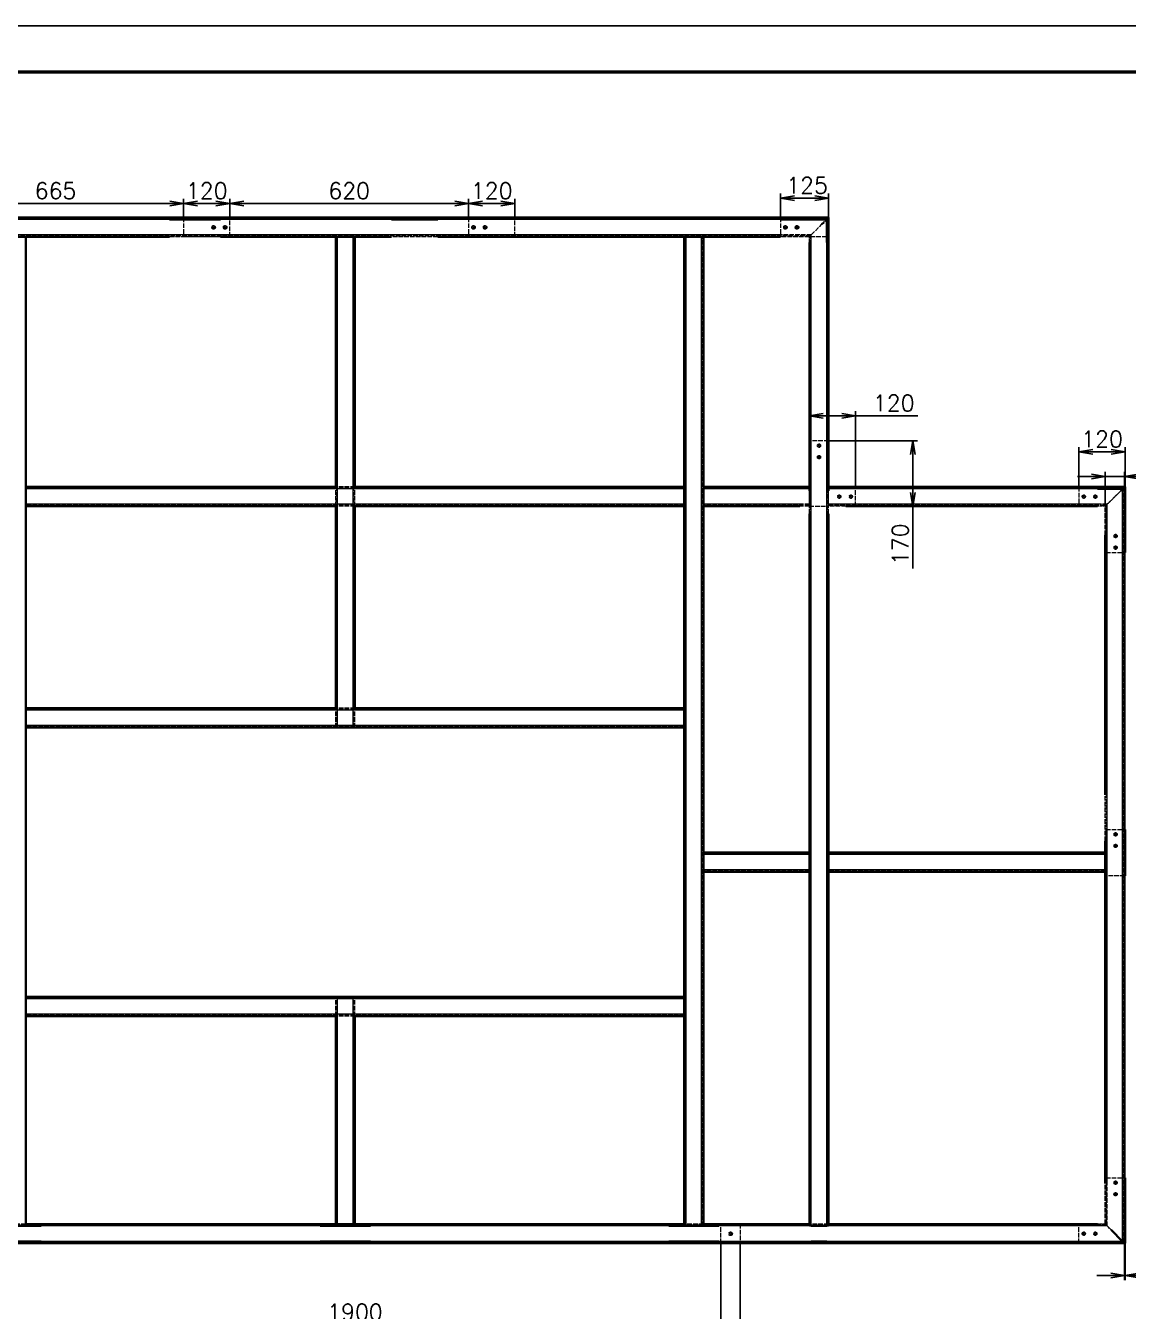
# Model space of a CAD drawing. Header units: millimetres. Extents: x -73083 to 81340, y -6859 to 6812.
# Drawn here: x -29920 to -27057, y -5150 to -1810 of the extents above; entities that cross this region are included whole.
import ezdxf

# ---------------------------------------------------------------- set-up
doc = ezdxf.new("R2010")
doc.units = ezdxf.units.MM
for name, pattern in [('AM_ISO02W050', [7.5, 6, -1.5]), ('AM_ISO08W050', [18, 12, -1.5, 3, -1.5]), ('DASHDOT', [18.5, 12, -3, 0.5, -3]), ('DASHED', [15, 12, -3]), ('DASHSPACE', [30, 12, -18])]:
    doc.linetypes.add(name, pattern=pattern)
doc.layers.add('A3', color=7, linetype='Continuous', plot=False)
for name, color, linetype, lineweight in [('AM_7', 2, 'AM_ISO08W050', 25), ('AM_HID', 1, 'AM_ISO02W050', 25), ('AM_VIS', 7, 'Continuous', 50)]:
    doc.layers.add(name, color=color, linetype=linetype, lineweight=lineweight)
doc.layers.add('word_dim', color=253, linetype='Continuous')
doc.styles.get("Standard").update_dxf_attribs({"font": 'romans.shx', "bigfont": 'bigfont.shx'})
doc.dimstyles.new('STANDARD1-12', dxfattribs={"dimscale": 12, "dimtxt": 3.5, "dimasz": 3, "dimexe": 1, "dimexo": 0, "dimgap": 1, "dimtad": 3, "dimdec": 1, "dimdsep": 46, "dimtxsty": 'Standard', "dimblk1": 'OPEN', "dimblk2": 'OPEN', "dimsah": 1, "dimcen": 0, "dimclrd": 256, "dimclre": 256, "dimclrt": 3, "dimadec": 0, "dimazin": 0, "dimtfac": 1, "dimtdec": 1, "dimtmove": 0, "dimatfit": 3, "dimldrblk": 'OPEN', "dimfxl": 0, "dimtolj": 1, "dimtzin": 0, "dimarcsym": 0})

# ---------------------------------------------------------------- blocks, each defined once
blk = doc.blocks.new('_Open')
at = {"color": 0, "lineweight": -2}
for p, q in [((-1, 0.167), (0, 0)), ((-1, -0.167), (0, 0)), ((0, 0), (-1, 0))]:
    blk.add_line(p, q, dxfattribs=at)
blk = doc.blocks.new('*D947')
at = {"layer": 'DEFPOINTS', "color": 0, "ltscale": 2}
for p in [(-30015.3, -4973.7), (-28115.4, -4973.7), (-28115.4, -5185.4)]:
    blk.add_point(p, dxfattribs=at)
at = {"layer": 'word_dim', "lineweight": -2, "ltscale": 2}
for p, q in [((-30015.3, -4973.7), (-30015.3, -5197.4)), ((-28115.4, -4973.7), (-28115.4, -5197.4)), ((-29979.3, -5185.4), (-28151.4, -5185.4))]:
    blk.add_line(p, q, dxfattribs=at)
at = {"layer": 'word_dim', "lineweight": -2, "ltscale": 2, "xscale": 36, "yscale": 36, "zscale": 36, "rotation": 180}
blk.add_blockref('_Open', (-30015.3, -5185.4), dxfattribs=at)
at = {"layer": 'word_dim', "lineweight": -2, "ltscale": 2, "xscale": 36, "yscale": 36, "zscale": 36}
blk.add_blockref('_Open', (-28115.4, -5185.4), dxfattribs=at)
at = {"layer": 'word_dim', "color": 3, "ltscale": 2, "insert": (-29065.3, -5152.4), "char_height": 42, "attachment_point": 5}
blk.add_mtext('\\A1;1900', dxfattribs=at)
blk = doc.blocks.new('*D948')
at = {"layer": 'DEFPOINTS', "color": 0, "ltscale": 2}
for p in [(-28115.4, -4973.7), (-28065.4, -4973.7), (-28065.4, -5185.4)]:
    blk.add_point(p, dxfattribs=at)
at = {"layer": 'word_dim', "lineweight": -2, "ltscale": 2}
for p, q in [((-28115.4, -4973.7), (-28115.4, -5197.4)), ((-28065.4, -4973.7), (-28065.4, -5197.4)), ((-28151.4, -5185.4), (-28187.4, -5185.4)), ((-28115.4, -5185.4), (-28065.4, -5185.4)), ((-28115.4, -5185.4), (-28065.4, -5185.4)), ((-28090.4, -5185.4), (-28061.3, -5272.1)), ((-28029.4, -5185.4), (-27993.4, -5185.4)), ((-28061.3, -5272.1), (-27969.3, -5272.1))]:
    blk.add_line(p, q, dxfattribs=at)
at = {"layer": 'word_dim', "lineweight": -2, "ltscale": 2, "xscale": 36, "yscale": 36, "zscale": 36}
blk.add_blockref('_Open', (-28115.4, -5185.4), dxfattribs=at)
at = {"layer": 'word_dim', "lineweight": -2, "ltscale": 2, "xscale": 36, "yscale": 36, "zscale": 36, "rotation": 180}
blk.add_blockref('_Open', (-28065.4, -5185.4), dxfattribs=at)
at = {"layer": 'word_dim', "color": 3, "ltscale": 2, "insert": (-28015.3, -5239.1), "char_height": 42, "attachment_point": 5}
blk.add_mtext('\\A1;50', dxfattribs=at)
blk = doc.blocks.new('*D949')
at = {"layer": 'DEFPOINTS', "color": 0, "ltscale": 2}
for p in [(-27185.4, -2917.2), (-27185.4, -3008.7), (-27065.4, -3008.7)]:
    blk.add_point(p, dxfattribs=at)
at = {"layer": 'word_dim', "lineweight": -2, "ltscale": 2}
for p, q in [((-27185.4, -3008.7), (-27185.4, -2905.2)), ((-27065.4, -3008.7), (-27065.4, -2905.2)), ((-27101.4, -2917.2), (-27149.4, -2917.2))]:
    blk.add_line(p, q, dxfattribs=at)
at = {"layer": 'word_dim', "lineweight": -2, "ltscale": 2, "xscale": 36, "yscale": 36, "zscale": 36, "rotation": 180}
blk.add_blockref('_Open', (-27185.4, -2917.2), dxfattribs=at)
at = {"layer": 'word_dim', "lineweight": -2, "ltscale": 2, "xscale": 36, "yscale": 36, "zscale": 36}
blk.add_blockref('_Open', (-27065.4, -2917.2), dxfattribs=at)
at = {"layer": 'word_dim', "color": 3, "ltscale": 2, "insert": (-27125.4, -2884.2), "char_height": 42, "attachment_point": 5}
blk.add_mtext('\\A1;120', dxfattribs=at)
blk = doc.blocks.new('*D950')
at = {"layer": 'DEFPOINTS', "color": 0, "ltscale": 2}
for p in [(-27765.4, -2823.7), (-27885.4, -2888.7), (-27765.4, -3008.7)]:
    blk.add_point(p, dxfattribs=at)
at = {"layer": 'word_dim', "lineweight": -2, "ltscale": 2}
for p, q in [((-27885.4, -2888.7), (-27885.4, -2811.7)), ((-27849.4, -2823.7), (-27801.4, -2823.7)), ((-27765.4, -3008.7), (-27765.4, -2811.7)), ((-27765.4, -2823.7), (-27603.4, -2823.7))]:
    blk.add_line(p, q, dxfattribs=at)
at = {"layer": 'word_dim', "lineweight": -2, "ltscale": 2, "xscale": 36, "yscale": 36, "zscale": 36, "rotation": 180}
blk.add_blockref('_Open', (-27885.4, -2823.7), dxfattribs=at)
at = {"layer": 'word_dim', "lineweight": -2, "ltscale": 2, "xscale": 36, "yscale": 36, "zscale": 36}
blk.add_blockref('_Open', (-27765.4, -2823.7), dxfattribs=at)
at = {"layer": 'word_dim', "color": 3, "ltscale": 2, "insert": (-27666.4, -2790.7), "char_height": 42, "attachment_point": 5}
blk.add_mtext('\\A1;120', dxfattribs=at)
blk = doc.blocks.new('*D951')
at = {"layer": 'DEFPOINTS', "color": 0, "ltscale": 2}
for p in [(-27835.4, -2888.7), (-27765.4, -3058.7), (-27616.4, -3058.7)]:
    blk.add_point(p, dxfattribs=at)
at = {"layer": 'word_dim', "lineweight": -2, "ltscale": 2}
for p, q in [((-27835.4, -2888.7), (-27604.4, -2888.7)), ((-27616.4, -2924.7), (-27616.4, -3022.7)), ((-27765.4, -3058.7), (-27604.4, -3058.7)), ((-27616.4, -3058.7), (-27616.4, -3220.7))]:
    blk.add_line(p, q, dxfattribs=at)
at = {"layer": 'word_dim', "lineweight": -2, "ltscale": 2, "xscale": 36, "yscale": 36, "zscale": 36}
for p, rotation in [((-27616.4, -2888.7), 90), ((-27616.4, -3058.7), 270)]:
    blk.add_blockref('_Open', p, dxfattribs=dict(at, rotation=rotation))
at = {"layer": 'word_dim', "color": 3, "ltscale": 2, "insert": (-27649.4, -3157.7), "char_height": 42, "attachment_point": 5, "rotation": 90}
blk.add_mtext('\\A1;170', dxfattribs=at)
blk = doc.blocks.new('*D958')
at = {"layer": 'DEFPOINTS', "color": 0, "ltscale": 2}
for p in [(-29510.4, -2272), (-30175.4, -2308.7), (-29510.4, -2308.7)]:
    blk.add_point(p, dxfattribs=at)
at = {"layer": 'word_dim', "lineweight": -2, "ltscale": 2}
for p, q in [((-30175.4, -2308.7), (-30175.4, -2260)), ((-29510.4, -2308.7), (-29510.4, -2260)), ((-30139.4, -2272), (-29546.4, -2272))]:
    blk.add_line(p, q, dxfattribs=at)
at = {"layer": 'word_dim', "lineweight": -2, "ltscale": 2, "xscale": 36, "yscale": 36, "zscale": 36, "rotation": 180}
blk.add_blockref('_Open', (-30175.4, -2272), dxfattribs=at)
at = {"layer": 'word_dim', "lineweight": -2, "ltscale": 2, "xscale": 36, "yscale": 36, "zscale": 36}
blk.add_blockref('_Open', (-29510.4, -2272), dxfattribs=at)
at = {"layer": 'word_dim', "color": 3, "ltscale": 2, "insert": (-29842.9, -2239), "char_height": 42, "attachment_point": 5}
blk.add_mtext('\\A1;665', dxfattribs=at)
blk = doc.blocks.new('*D959')
at = {"layer": 'DEFPOINTS', "color": 0, "ltscale": 2}
for p in [(-29390.4, -2272), (-29510.4, -2308.7), (-29390.4, -2308.7)]:
    blk.add_point(p, dxfattribs=at)
at = {"layer": 'word_dim', "lineweight": -2, "ltscale": 2}
for p, q in [((-29510.4, -2308.7), (-29510.4, -2260)), ((-29390.4, -2308.7), (-29390.4, -2260)), ((-29474.4, -2272), (-29426.4, -2272))]:
    blk.add_line(p, q, dxfattribs=at)
at = {"layer": 'word_dim', "lineweight": -2, "ltscale": 2, "xscale": 36, "yscale": 36, "zscale": 36, "rotation": 180}
blk.add_blockref('_Open', (-29510.4, -2272), dxfattribs=at)
at = {"layer": 'word_dim', "lineweight": -2, "ltscale": 2, "xscale": 36, "yscale": 36, "zscale": 36}
blk.add_blockref('_Open', (-29390.4, -2272), dxfattribs=at)
at = {"layer": 'word_dim', "color": 3, "ltscale": 2, "insert": (-29450.4, -2239), "char_height": 42, "attachment_point": 5}
blk.add_mtext('\\A1;120', dxfattribs=at)
blk = doc.blocks.new('*D960')
at = {"layer": 'DEFPOINTS', "color": 0, "ltscale": 2}
for p in [(-28770.4, -2272), (-29390.4, -2308.7), (-28770.4, -2308.8)]:
    blk.add_point(p, dxfattribs=at)
at = {"layer": 'word_dim', "lineweight": -2, "ltscale": 2}
for p, q in [((-29390.4, -2308.7), (-29390.4, -2260)), ((-28770.4, -2308.8), (-28770.4, -2260)), ((-29354.4, -2272), (-28806.4, -2272))]:
    blk.add_line(p, q, dxfattribs=at)
at = {"layer": 'word_dim', "lineweight": -2, "ltscale": 2, "xscale": 36, "yscale": 36, "zscale": 36, "rotation": 180}
blk.add_blockref('_Open', (-29390.4, -2272), dxfattribs=at)
at = {"layer": 'word_dim', "lineweight": -2, "ltscale": 2, "xscale": 36, "yscale": 36, "zscale": 36}
blk.add_blockref('_Open', (-28770.4, -2272), dxfattribs=at)
at = {"layer": 'word_dim', "color": 3, "ltscale": 2, "insert": (-29080.4, -2239), "char_height": 42, "attachment_point": 5}
blk.add_mtext('\\A1;620', dxfattribs=at)
blk = doc.blocks.new('*D961')
at = {"layer": 'DEFPOINTS', "color": 0, "ltscale": 2}
for p in [(-28650.4, -2272), (-28770.4, -2308.7), (-28650.4, -2308.7)]:
    blk.add_point(p, dxfattribs=at)
at = {"layer": 'word_dim', "lineweight": -2, "ltscale": 2}
for p, q in [((-28770.4, -2308.7), (-28770.4, -2260)), ((-28650.4, -2308.7), (-28650.4, -2260)), ((-28734.4, -2272), (-28686.4, -2272))]:
    blk.add_line(p, q, dxfattribs=at)
at = {"layer": 'word_dim', "lineweight": -2, "ltscale": 2, "xscale": 36, "yscale": 36, "zscale": 36, "rotation": 180}
blk.add_blockref('_Open', (-28770.4, -2272), dxfattribs=at)
at = {"layer": 'word_dim', "lineweight": -2, "ltscale": 2, "xscale": 36, "yscale": 36, "zscale": 36}
blk.add_blockref('_Open', (-28650.4, -2272), dxfattribs=at)
at = {"layer": 'word_dim', "color": 3, "ltscale": 2, "insert": (-28710.4, -2239), "char_height": 42, "attachment_point": 5}
blk.add_mtext('\\A1;120', dxfattribs=at)
blk = doc.blocks.new('*D962')
at = {"layer": 'DEFPOINTS', "color": 0, "ltscale": 2}
for p in [(-27835.4, -2258.1), (-27960.4, -2308.7), (-27835.4, -2308.7)]:
    blk.add_point(p, dxfattribs=at)
at = {"layer": 'word_dim', "lineweight": -2, "ltscale": 2}
for p, q in [((-27960.4, -2308.7), (-27960.4, -2246.1)), ((-27924.4, -2258.1), (-27871.4, -2258.1)), ((-27835.4, -2308.7), (-27835.4, -2246.1))]:
    blk.add_line(p, q, dxfattribs=at)
at = {"layer": 'word_dim', "lineweight": -2, "ltscale": 2, "xscale": 36, "yscale": 36, "zscale": 36, "rotation": 180}
blk.add_blockref('_Open', (-27960.4, -2258.1), dxfattribs=at)
at = {"layer": 'word_dim', "lineweight": -2, "ltscale": 2, "xscale": 36, "yscale": 36, "zscale": 36}
blk.add_blockref('_Open', (-27835.4, -2258.1), dxfattribs=at)
at = {"layer": 'word_dim', "color": 3, "ltscale": 2, "insert": (-27891.4, -2225.1), "char_height": 42, "attachment_point": 5}
blk.add_mtext('\\A1;125', dxfattribs=at)
blk = doc.blocks.new('*D970')
at = {"layer": 'DEFPOINTS', "color": 0, "linetype": 'Continuous', "ltscale": 2}
for p in [(-27066.9, -4973.7), (-27065.4, -4973.7), (-27066.9, -5057.6)]:
    blk.add_point(p, dxfattribs=at)
at = {"layer": 'word_dim', "linetype": 'Continuous', "lineweight": -2, "ltscale": 2}
for p, q in [((-27066.9, -4973.7), (-27066.9, -5069.6)), ((-27065.4, -4973.7), (-27065.4, -5069.6)), ((-27102.9, -5057.6), (-27138.9, -5057.6)), ((-27066.9, -5057.6), (-27065.4, -5057.6)), ((-27029.4, -5057.6), (-26887.4, -5057.6))]:
    blk.add_line(p, q, dxfattribs=at)
at = {"layer": 'word_dim', "linetype": 'Continuous', "lineweight": -2, "ltscale": 2, "xscale": 36, "yscale": 36, "zscale": 36}
blk.add_blockref('_Open', (-27066.9, -5057.6), dxfattribs=at)
at = {"layer": 'word_dim', "linetype": 'Continuous', "lineweight": -2, "ltscale": 2, "xscale": 36, "yscale": 36, "zscale": 36, "rotation": 180}
blk.add_blockref('_Open', (-27065.4, -5057.6), dxfattribs=at)
at = {"layer": 'word_dim', "color": 3, "linetype": 'Continuous', "ltscale": 2, "insert": (-26940.4, -5024.6), "char_height": 42, "attachment_point": 5}
blk.add_mtext('\\A1;1.5', dxfattribs=at)
blk = doc.blocks.new('*D971')
at = {"layer": 'DEFPOINTS', "color": 0, "linetype": 'Continuous', "ltscale": 2}
for p in [(-27066.9, -2981.5), (-27066.9, -3008.7), (-27116.9, -3058.7)]:
    blk.add_point(p, dxfattribs=at)
at = {"layer": 'word_dim', "linetype": 'Continuous', "lineweight": -2, "ltscale": 2}
for p, q in [((-27116.9, -3058.7), (-27116.9, -2969.5)), ((-27066.9, -3008.7), (-27066.9, -2969.5)), ((-27152.9, -2981.5), (-27188.9, -2981.5)), ((-27116.9, -2981.5), (-27066.9, -2981.5)), ((-27030.9, -2981.5), (-26902.9, -2981.5))]:
    blk.add_line(p, q, dxfattribs=at)
at = {"layer": 'word_dim', "linetype": 'Continuous', "lineweight": -2, "ltscale": 2, "xscale": 36, "yscale": 36, "zscale": 36}
blk.add_blockref('_Open', (-27116.9, -2981.5), dxfattribs=at)
at = {"layer": 'word_dim', "linetype": 'Continuous', "lineweight": -2, "ltscale": 2, "xscale": 36, "yscale": 36, "zscale": 36, "rotation": 180}
blk.add_blockref('_Open', (-27066.9, -2981.5), dxfattribs=at)
at = {"layer": 'word_dim', "color": 3, "linetype": 'Continuous', "ltscale": 2, "insert": (-26948.9, -2948.5), "char_height": 42, "attachment_point": 5}
blk.add_mtext('\\A1;50', dxfattribs=at)

msp = doc.modelspace()

# ---------------------------------------------------------------- linework, layer by layer
at = {"layer": 'A3', "linetype": 'Continuous'}
msp.add_lwpolyline([(-31801.16402, -1810.23226), (-24673.16402, -1810.23226), (-24673.16402, -6850.23226), (-31801.16402, -6850.23226)], close=True, dxfattribs=at)
at = {"layer": 'AM_7', "linetype": 'DASHDOT', "lineweight": 13, "ltscale": 0.27222}
for p, q in [((-29427.45668, -2333.73548), (-29438.34548, -2333.73548)), ((-29432.90102, -2328.29102), (-29432.90102, -2339.17982)), ((-29397.45668, -2333.73523), (-29408.34548, -2333.73523)), ((-29402.90102, -2328.29078), (-29402.90102, -2339.17957)), ((-28757.9009, -2328.292), (-28757.9009, -2339.18079)), ((-27942.45656, -2333.73719), (-27953.34535, -2333.73719)), ((-27947.9009, -2328.29285), (-27947.9009, -2339.18165)), ((-27912.45656, -2333.73707), (-27923.34535, -2333.73707)), ((-27917.9009, -2328.29261), (-27917.9009, -2339.1814)), ((-27854.94887, -2901.22547), (-27865.83766, -2901.22547)), ((-27860.39333, -2895.78101), (-27860.39333, -2906.66981)), ((-27854.94899, -2931.22547), (-27865.83778, -2931.22547)), ((-27860.39333, -2925.78101), (-27860.39333, -2936.66981)), ((-27807.89357, -3028.28113), (-27807.89357, -3039.16993)), ((-27090.38747, -3130.78419), (-27090.38747, -3141.67298)), ((-27090.38747, -3160.78419), (-27090.38747, -3171.67298)), ((-27090.38771, -3905.79554), (-27090.38771, -3916.68433)), ((-27090.38771, -3935.79554), (-27090.38771, -3946.68433))]:
    msp.add_line(p, q, dxfattribs=at)
at = {"layer": 'AM_7', "linetype": 'DASHDOT', "lineweight": 13, "ltscale": 0.272221}
for p, q in [((-28752.45644, -2333.73646), (-28763.34529, -2333.73646)), ((-28722.45644, -2333.73621), (-28733.34529, -2333.73621)), ((-27777.89357, -3028.28113), (-27777.89357, -3039.16999)), ((-27142.88747, -3028.28419), (-27142.88747, -3039.17304))]:
    msp.add_line(p, q, dxfattribs=at)
at = {"layer": 'AM_7', "linetype": 'DASHDOT', "lineweight": 13, "ltscale": 0.272217}
for p, q in [((-28727.9009, -2328.29188), (-28727.9009, -2339.18055)), ((-27802.44923, -3033.72547), (-27813.33791, -3033.72547)), ((-27772.44923, -3033.72559), (-27783.33791, -3033.72559)), ((-27084.94338, -3911.24), (-27095.83205, -3911.24)), ((-27084.94338, -3941.24), (-27095.83205, -3941.24)), ((-27084.94582, -4816.24048), (-27095.83449, -4816.24048)), ((-27090.39015, -4810.79615), (-27090.39015, -4821.68482)), ((-27090.39015, -4840.79615), (-27090.39015, -4851.68482)), ((-27084.94582, -4846.24048), (-27095.83449, -4846.24048)), ((-28090.35097, -4943.28492), (-28090.35097, -4954.17359))]:
    msp.add_line(p, q, dxfattribs=at)
at = {"layer": 'AM_7', "linetype": 'DASHDOT', "lineweight": 13, "ltscale": 0.272223}
for p, q in [((-27167.44313, -3033.72864), (-27178.33205, -3033.72864)), ((-27137.44313, -3033.72864), (-27148.33205, -3033.72864)), ((-27084.94289, -3166.22858), (-27095.8318, -3166.22858)), ((-27172.88991, -4943.29615), (-27172.88991, -4954.18506)), ((-27142.88991, -4943.29615), (-27142.88991, -4954.18506)), ((-28084.90651, -4948.72925), (-28095.79543, -4948.72925)), ((-27167.44533, -4948.74073), (-27178.33424, -4948.74073)), ((-27137.44533, -4948.74048), (-27148.33424, -4948.74048))]:
    msp.add_line(p, q, dxfattribs=at)
at = {"layer": 'AM_7', "linetype": 'DASHDOT', "lineweight": 13, "ltscale": 0.272218}
msp.add_line((-27172.88747, -3028.28431), (-27172.88747, -3039.17304), dxfattribs=at)
at = {"layer": 'AM_7', "linetype": 'DASHDOT', "lineweight": 13, "ltscale": 0.272229}
msp.add_line((-27084.94289, -3136.22858), (-27095.83205, -3136.22858), dxfattribs=at)
at = {"layer": 'AM_7', "linetype": 'DASHDOT', "lineweight": 13, "ltscale": 0.216028}
msp.add_line((-27122.5342, -4928.71778), (-27131.17531, -4928.71778), dxfattribs=at)
at = {"layer": 'AM_HID', "linetype": 'DASHED', "lineweight": 13}
for p, q in [((-27838.36769, -2311.74903), (-30292.36794, -2311.75599)), ((-27840.36794, -2313.74903), (-30290.36818, -2313.75599)), ((-29414.34853, -2313.75342), (-29547.34853, -2313.75379)), ((-29510.40126, -2308.75379), (-29510.4009, -2358.73597)), ((-29390.4009, -2358.73511), (-29390.40126, -2308.75342)), ((-28770.40102, -2308.75171), (-28770.40071, -2358.73646)), ((-28650.40071, -2358.73572), (-28650.40102, -2308.75135)), ((-27960.40114, -2308.7494), (-27960.40077, -2358.73731)), ((-27880.36757, -2353.74915), (-27852.71755, -2326.09888)), ((-27880.3672, -2353.74915), (-27852.7173, -2326.09913)), ((-27840.40077, -2358.73646), (-27840.40114, -2308.74903)), ((-27840.36025, -4928.74903), (-27840.36757, -2313.74903)), ((-27840.3672, -2373.74903), (-27840.36733, -2313.74903)), ((-27838.36, -4928.74903), (-27838.36733, -2311.74903)), ((-27880.36781, -2353.74915), (-30250.36806, -2353.75574)), ((-27882.36757, -2355.74915), (-30248.36769, -2355.75574)), ((-29414.3484, -2353.75342), (-29547.3484, -2353.75379)), ((-29414.3484, -2358.75342), (-29547.3484, -2358.75379)), ((-29390.4009, -2358.73511), (-29510.4009, -2358.73597)), ((-29065.37123, -2358.75245), (-29115.37123, -2358.75257)), ((-29112.36086, -3633.74659), (-29112.37123, -2358.74586)), ((-29110.3611, -3633.74659), (-29110.37148, -2358.74586)), ((-29070.3611, -3633.74647), (-29070.37148, -2358.74549)), ((-29068.36086, -3633.74634), (-29068.37123, -2358.74549)), ((-28850.36708, -2353.75184), (-28970.36708, -2353.7522)), ((-28850.36708, -2358.75184), (-28970.36708, -2358.7522)), ((-28650.40071, -2358.73572), (-28770.40071, -2358.73646)), ((-28207.34425, -4928.75001), (-28207.35146, -2358.75001)), ((-28205.34486, -4928.75001), (-28205.35207, -2358.75001)), ((-28165.34486, -4928.75001), (-28165.35207, -2358.74988)), ((-28163.34425, -4928.75001), (-28163.35146, -2358.74988)), ((-27840.40077, -2358.73646), (-27960.40077, -2358.73731)), ((-27880.36757, -2353.74915), (-27960.36708, -2353.7494)), ((-27885.36757, -2358.74915), (-27960.36708, -2358.7494)), ((-27882.36, -4928.74903), (-27882.3672, -2355.74915)), ((-27880.36025, -4928.74903), (-27880.36745, -2353.74915)), ((-27880.3672, -2373.74915), (-27880.3672, -2353.74915)), ((-27835.39333, -2888.72547), (-27885.36574, -2888.72535)), ((-27835.39357, -3008.72547), (-27835.39333, -2888.72547)), ((-28210.36366, -3013.73743), (-29920.36366, -3013.74903)), ((-28210.36342, -3011.73743), (-29920.36342, -3011.74903)), ((-29065.36592, -3008.74329), (-29115.36592, -3008.74354)), ((-29115.36556, -3058.74354), (-29115.36592, -3008.74354)), ((-29065.36556, -3058.74323), (-29065.36592, -3008.74329)), ((-27885.36562, -3013.73597), (-28160.36562, -3013.7367)), ((-27885.36537, -3011.73597), (-28160.36537, -3011.7367)), ((-28160.34963, -3058.73676), (-28160.34975, -3008.7367)), ((-27885.39357, -3008.73597), (-27885.39357, -3058.72535)), ((-27885.36525, -3078.73218), (-27885.36537, -3008.73597)), ((-27885.36525, -3053.73603), (-27885.36525, -3018.73218)), ((-27880.36513, -3078.73218), (-27880.36525, -3018.73218)), ((-27840.36513, -3078.73206), (-27840.36525, -3018.73206)), ((-27071.86574, -3013.73243), (-27835.36562, -3013.7345)), ((-27835.36537, -3011.7345), (-27069.86525, -3011.73243)), ((-27835.36525, -3078.73206), (-27835.36537, -3018.73206)), ((-27835.36525, -3053.73456), (-27835.36525, -3018.73206)), ((-27765.39357, -3058.72559), (-27765.39357, -3008.72559)), ((-27185.38747, -3008.72864), (-27185.38747, -3058.72864)), ((-27111.86549, -3053.73249), (-27076.86037, -3018.72706)), ((-27076.86037, -3018.7273), (-27111.86525, -3053.73249)), ((-27071.86037, -4968.73682), (-27071.86598, -3013.73243)), ((-27069.86012, -4970.73682), (-27069.86574, -3011.73243)), ((-28210.36342, -3053.73743), (-29920.36342, -3053.74897)), ((-28210.36318, -3055.73743), (-29920.36318, -3055.74897)), ((-29065.36556, -3058.74323), (-29115.36556, -3058.74354)), ((-27885.36549, -3053.73603), (-28160.36549, -3053.73676)), ((-27885.36525, -3055.73603), (-28160.36525, -3055.73676)), ((-27885.36525, -3053.73603), (-27910.36513, -3053.73609)), ((-27885.36525, -3058.73603), (-27910.36513, -3058.73609)), ((-27885.39357, -3058.72535), (-27835.36549, -3058.72547)), ((-27111.86549, -3053.73249), (-27835.36549, -3053.73456)), ((-27790.36513, -3053.73444), (-27835.36525, -3053.73456)), ((-27835.36525, -3055.73456), (-27113.86525, -3055.73249)), ((-27790.36513, -3058.73444), (-27835.36525, -3058.73456)), ((-27111.86525, -3053.73249), (-27136.86012, -3053.73255)), ((-27116.86525, -3133.73261), (-27116.86549, -3058.73249)), ((-27115.38747, -3058.72864), (-27115.38747, -3178.72864)), ((-27113.86037, -4926.73707), (-27113.86549, -3055.73249)), ((-27111.86037, -4928.73707), (-27111.86574, -3053.73249)), ((-27111.86525, -3133.73261), (-27111.86549, -3053.73249)), ((-27880.36501, -3138.73218), (-27880.36513, -3098.73218)), ((-27115.38747, -3178.72864), (-27066.86525, -3178.72858)), ((-28210.36, -3588.74183), (-29920.36, -3588.7511)), ((-28210.35976, -3586.74183), (-29920.35976, -3586.75098)), ((-29065.36128, -3583.74634), (-29115.36128, -3583.74671)), ((-29115.36086, -3633.74671), (-29115.36128, -3583.74671)), ((-29065.36086, -3633.74634), (-29065.36128, -3583.74634)), ((-28210.35976, -3628.74183), (-29920.35976, -3628.7511)), ((-28210.35951, -3630.74183), (-29920.35951, -3630.75098)), ((-27116.86305, -3928.71766), (-27116.8633, -3808.71766)), ((-27111.86305, -3928.71766), (-27111.8633, -3808.71766)), ((-27115.38771, -3898.74), (-27066.8633, -3898.73987)), ((-27115.38771, -3898.74), (-27115.38771, -4018.74)), ((-27885.34804, -3963.73426), (-28160.34804, -3963.73621)), ((-27885.34743, -3961.73426), (-28160.34743, -3961.73621)), ((-28160.34694, -4008.73621), (-28160.34706, -3958.73621)), ((-27885.36257, -4008.73426), (-27885.36269, -3958.73426)), ((-27116.8633, -3963.7295), (-27835.3633, -3963.73157)), ((-27116.86281, -3961.7295), (-27835.36305, -3961.73157)), ((-27835.36257, -4008.73157), (-27835.36269, -3958.73157)), ((-27116.86281, -4008.7295), (-27116.86305, -3958.7295)), ((-27885.34767, -4003.73426), (-28160.34767, -4003.73621)), ((-27885.34706, -4005.73426), (-28160.34706, -4005.73621)), ((-27116.8633, -4003.7295), (-27835.36318, -4003.73157)), ((-27116.86281, -4005.7295), (-27835.36281, -4005.73157)), ((-27066.86281, -4018.73987), (-27115.38771, -4018.74)), ((-28210.35426, -4338.74183), (-29920.35426, -4338.7511)), ((-28210.35402, -4336.74183), (-29920.35402, -4336.75098)), ((-29065.35512, -4333.74634), (-29115.35512, -4333.74671)), ((-29115.35475, -4383.74671), (-29115.35512, -4333.74671)), ((-29112.35036, -4923.74586), (-29112.35512, -4333.74659)), ((-29110.3506, -4923.74586), (-29110.35542, -4333.74659)), ((-29070.3506, -4923.74561), (-29070.35542, -4333.74647)), ((-29068.35036, -4923.74561), (-29068.35512, -4333.74634)), ((-29065.35475, -4383.74634), (-29065.35512, -4333.74634)), ((-28210.35414, -4378.74183), (-29920.35414, -4378.7511)), ((-28210.35378, -4380.74183), (-29920.35378, -4380.75098)), ((-29065.35475, -4383.74634), (-29115.35475, -4383.74671)), ((-27115.38991, -4923.74048), (-27115.39015, -4803.74048)), ((-27115.39015, -4803.74048), (-27066.86061, -4803.74048)), ((-27116.86037, -4923.73707), (-27116.86061, -4818.72413)), ((-27111.86037, -4928.73707), (-27111.86061, -4818.71753)), ((-27111.86086, -4928.7295), (-31018.85231, -4928.76148)), ((-27113.86037, -4926.7295), (-31016.85207, -4926.76148)), ((-29880.36012, -4928.7522), (-30010.36012, -4928.75318)), ((-29920.36061, -4923.75245), (-29970.36049, -4923.75294)), ((-29025.36018, -4928.74512), (-29155.36018, -4928.74634)), ((-29065.35036, -4923.74561), (-29115.35036, -4923.74586)), ((-28120.36012, -4928.7378), (-28250.36012, -4928.73878)), ((-28160.34425, -4923.73804), (-28210.34425, -4923.73853)), ((-28205.34425, -4928.75001), (-28165.34425, -4928.75001)), ((-28115.35085, -4973.7295), (-28115.35109, -4923.7295)), ((-28065.35109, -4923.72901), (-28065.35085, -4973.72901)), ((-27835.36, -4923.73536), (-27885.36, -4923.73585)), ((-27880.35988, -4928.74903), (-27840.35988, -4928.74903)), ((-27185.38991, -4923.74073), (-27115.38991, -4923.74048)), ((-27185.38991, -4973.73023), (-27185.38991, -4923.74073)), ((-27069.86012, -4970.72925), (-31060.85158, -4970.76172)), ((-27071.86037, -4968.72925), (-31058.85182, -4968.76172)), ((-27840.35951, -4968.7356), (-27880.35951, -4968.73585))]:
    msp.add_line(p, q, dxfattribs=at)
at = {"layer": 'AM_HID', "linetype": 'DASHED', "lineweight": 13, "ltscale": 0.270458}
msp.add_line((-27848.01735, -2321.39881), (-27840.36769, -2313.74903), dxfattribs=at)
at = {"layer": 'AM_HID', "linetype": 'DASHED', "lineweight": 13, "ltscale": 0.270463}
msp.add_line((-27848.01711, -2321.39893), (-27840.36733, -2313.74903), dxfattribs=at)
at = {"layer": 'AM_HID', "linetype": 'DASHED', "lineweight": 13, "ltscale": 0.176777}
for p, q in [((-27880.36757, -2353.74915), (-27885.36757, -2358.74915)), ((-27885.3672, -2358.74915), (-27880.3672, -2353.74915)), ((-27116.86549, -3058.73249), (-27111.86549, -3053.73249)), ((-27111.86525, -3053.73249), (-27116.86525, -3058.73249)), ((-27116.86061, -4923.72974), (-27111.86037, -4928.7295)), ((-27111.86037, -4928.73707), (-27116.86037, -4923.73707))]:
    msp.add_line(p, q, dxfattribs=at)
at = {"layer": 'AM_HID', "linetype": 'DASHED', "lineweight": 13, "ltscale": 0.375}
msp.add_line((-27885.3672, -2373.74915), (-27885.3672, -2358.74915), dxfattribs=at)
at = {"layer": 'AM_HID', "linetype": 'DASHED', "lineweight": 13, "ltscale": 0.000390625}
msp.add_line((-28160.34975, -3008.7367), (-28160.36537, -3008.7367), dxfattribs=at)
at = {"layer": 'AM_HID', "linetype": 'DASHED', "lineweight": 13, "ltscale": 0.000698853}
msp.add_line((-27835.36562, -3008.72547), (-27835.39357, -3008.72547), dxfattribs=at)
at = {"layer": 'AM_HID', "linetype": 'DASHED', "lineweight": 13, "ltscale": 0.000387573}
for p, q in [((-28160.34975, -3058.73676), (-28160.36525, -3058.73676)), ((-27885.34706, -4008.73426), (-27885.36257, -4008.73426))]:
    msp.add_line(p, q, dxfattribs=at)
at = {"layer": 'AM_HID', "linetype": 'DASHED', "lineweight": 13, "ltscale": 0.125}
for p, q in [((-27885.36525, -3058.73603), (-27885.36525, -3053.73603)), ((-27835.36525, -3058.73456), (-27835.36525, -3053.73456)), ((-29925.36049, -4928.75489), (-29920.36049, -4928.75489)), ((-28210.34425, -4928.75001), (-28205.34425, -4928.75001)), ((-28165.34425, -4928.75001), (-28160.34425, -4928.75001))]:
    msp.add_line(p, q, dxfattribs=at)
at = {"layer": 'AM_HID', "linetype": 'DASHED', "lineweight": 13, "ltscale": 0.499872}
msp.add_line((-27116.86525, -3058.73249), (-27136.86012, -3058.73255), dxfattribs=at)
at = {"layer": 'AM_HID', "linetype": 'DASHED', "lineweight": 13, "ltscale": 0.036847}
msp.add_line((-27116.86134, -3058.72864), (-27115.38747, -3058.72864), dxfattribs=at)
at = {"layer": 'AM_HID', "linetype": 'DASHED', "lineweight": 13, "ltscale": 0.00038147}
msp.add_line((-27885.34743, -3958.73426), (-27885.36269, -3958.73426), dxfattribs=at)
at = {"layer": 'AM_HID', "linetype": 'DASHED', "lineweight": 13, "ltscale": 0.125061}
msp.add_line((-29920.36049, -4928.75489), (-29920.36049, -4923.75245), dxfattribs=at)
at = {"layer": 'AM_HID', "linetype": 'DASHED', "lineweight": 13, "ltscale": 0.125287}
msp.add_line((-28210.34425, -4928.75001), (-28210.34425, -4923.73853), dxfattribs=at)
at = {"layer": 'AM_HID', "linetype": 'DASHED', "lineweight": 13, "ltscale": 0.000408936}
msp.add_line((-28205.34425, -4928.75001), (-28205.34425, -4928.73365), dxfattribs=at)
at = {"layer": 'AM_HID', "linetype": 'DASHED', "lineweight": 13, "ltscale": 0.000415039}
msp.add_line((-28165.34425, -4928.75001), (-28165.34425, -4928.7334), dxfattribs=at)
at = {"layer": 'AM_HID', "linetype": 'DASHED', "lineweight": 13, "ltscale": 0.125299}
msp.add_line((-28160.34425, -4928.75001), (-28160.34425, -4923.73804), dxfattribs=at)
at = {"layer": 'AM_HID', "linetype": 'DASHED', "lineweight": 13, "ltscale": 0.12533}
msp.add_line((-27885.36, -4928.74903), (-27885.36, -4923.73585), dxfattribs=at)
at = {"layer": 'AM_HID', "linetype": 'DASHED', "lineweight": 13, "ltscale": 0.125003}
msp.add_line((-27885.36, -4928.74903), (-27880.35988, -4928.74903), dxfattribs=at)
at = {"layer": 'AM_HID', "linetype": 'DASHED', "lineweight": 13, "ltscale": 0.000335693}
msp.add_line((-27840.35988, -4928.74903), (-27840.35988, -4928.7356), dxfattribs=at)
at = {"layer": 'AM_HID', "linetype": 'DASHED', "lineweight": 13, "ltscale": 0.124997}
msp.add_line((-27840.35988, -4928.74903), (-27835.36, -4928.74903), dxfattribs=at)
at = {"layer": 'AM_HID', "linetype": 'DASHED', "lineweight": 13, "ltscale": 0.125342}
msp.add_line((-27835.36, -4928.74903), (-27835.36, -4923.73536), dxfattribs=at)
at = {"layer": 'AM_HID', "linetype": 'DASHED', "lineweight": 13, "ltscale": 0.49986}
msp.add_line((-27116.86061, -4923.72974), (-27136.855, -4923.72974), dxfattribs=at)
at = {"layer": 'AM_HID', "linetype": 'DASHED', "lineweight": 13, "ltscale": 0.166919}
msp.add_line((-27130.17824, -4928.72974), (-27136.855, -4928.72974), dxfattribs=at)
at = {"layer": 'AM_HID', "linetype": 'DASHED', "lineweight": 13, "ltscale": 0.291772}
msp.add_line((-27111.86037, -4928.7295), (-27123.53127, -4928.72974), dxfattribs=at)
at = {"layer": 'AM_HID', "linetype": 'DASHED', "lineweight": 13, "ltscale": 0.35313}
msp.add_line((-27101.87233, -4938.71753), (-27111.86037, -4928.7295), dxfattribs=at)
at = {"layer": 'AM_HID', "linetype": 'DASHED', "lineweight": 13, "ltscale": 0.352871}
msp.add_line((-27111.86037, -4928.73707), (-27101.87941, -4938.71753), dxfattribs=at)
at = {"layer": 'AM_HID', "linetype": 'DASHED', "lineweight": 13}
for centre in [(-29432.90102, -2333.73548), (-29402.90102, -2333.73523), (-28757.9009, -2333.73646), (-28727.9009, -2333.73621), (-27947.9009, -2333.73719), (-27917.9009, -2333.73707), (-27860.39333, -2901.22547), (-27860.39333, -2931.22547), (-27807.89357, -3033.72547), (-27777.89357, -3033.72559), (-27172.88747, -3033.72864), (-27142.88747, -3033.72864), (-27090.38747, -3136.22858), (-27090.38747, -3166.22858), (-27090.38771, -3911.24), (-27090.38771, -3941.24), (-27090.39015, -4816.24048), (-27090.39015, -4846.24048), (-28090.35097, -4948.72925), (-27172.88991, -4948.74073), (-27142.88991, -4948.74048)]:
    msp.add_circle(centre, 4.188, dxfattribs=at)
at = {"layer": 'AM_VIS', "linetype": 'Continuous'}
msp.add_line((-31501.16402, -1930.23226), (-24793.16402, -1930.23226), dxfattribs=at)
at = {"layer": 'AM_VIS', "lineweight": 35}
for p, q in [((-27835.36769, -2308.74903), (-30295.36794, -2308.75599)), ((-29547.34865, -2313.74122), (-29414.34865, -2313.74073)), ((-29510.40126, -2308.73597), (-29390.40126, -2308.73511)), ((-28970.3672, -2313.7522), (-28850.3672, -2313.75184)), ((-28770.40102, -2308.73646), (-28650.40102, -2308.73572)), ((-27960.40114, -2308.73731), (-27840.40114, -2308.73646)), ((-27960.3672, -2313.7494), (-27840.3672, -2313.74903)), ((-27840.36708, -2373.74903), (-27840.3672, -2313.74903)), ((-27835.36537, -3018.73206), (-27835.36733, -2308.74903)), ((-29547.3484, -2358.75379), (-30107.34743, -2358.75538)), ((-29920.36049, -4923.75245), (-29920.36781, -2358.75489)), ((-29115.37123, -2358.75257), (-29414.3484, -2358.75342)), ((-29115.36592, -3008.74354), (-29115.37123, -2358.74586)), ((-29070.37123, -2358.74549), (-29110.37123, -2358.74586)), ((-29065.36592, -3008.74329), (-29065.37123, -2358.74549)), ((-28970.36708, -2358.7522), (-29065.37123, -2358.75245)), ((-27960.36708, -2358.7494), (-28850.36708, -2358.75184)), ((-28210.34425, -4923.73853), (-28210.35158, -2358.75013)), ((-28205.35146, -2358.75001), (-28165.35146, -2358.74988)), ((-28160.34975, -3008.7367), (-28160.35158, -2358.74988)), ((-27885.36537, -3008.73597), (-27885.3672, -2373.74915)), ((-27885.39333, -2888.72535), (-27885.39357, -3008.73597)), ((-29115.36592, -3008.74354), (-29920.36342, -3008.74903)), ((-29920.36318, -3053.74897), (-29920.36342, -3013.74903)), ((-28210.36342, -3008.73743), (-29065.36592, -3008.74329)), ((-28210.36305, -3053.73743), (-28210.36342, -3013.73743)), ((-28160.36525, -3053.73676), (-28160.36537, -3013.7367)), ((-27885.36537, -3008.73597), (-28160.34975, -3008.7367)), ((-27066.86525, -3008.73231), (-27835.36537, -3008.7345)), ((-27076.86037, -3013.73255), (-27136.86037, -3013.73267)), ((-27066.86012, -4973.73682), (-27066.86574, -3008.73231)), ((-27065.38747, -3178.72858), (-27065.38747, -3008.72864)), ((-29115.36556, -3058.74354), (-29920.36305, -3058.74897)), ((-29115.36128, -3583.74671), (-29115.36556, -3058.74354)), ((-28210.36305, -3058.73743), (-29065.36556, -3058.74323)), ((-29065.36128, -3583.74634), (-29065.36556, -3058.74323)), ((-27910.36513, -3058.73609), (-28160.34975, -3058.73676)), ((-28160.34706, -3958.73621), (-28160.34963, -3058.73676)), ((-27136.86012, -3058.73255), (-27790.36513, -3058.73444)), ((-27885.36269, -3958.73426), (-27885.36525, -3078.73218)), ((-27835.36269, -3958.73157), (-27835.36525, -3078.73206)), ((-27116.8633, -3808.71766), (-27116.86525, -3133.73261)), ((-29115.36128, -3583.74671), (-29920.35976, -3583.75098)), ((-29920.35951, -3628.75098), (-29920.35976, -3588.75098)), ((-28210.35976, -3583.74183), (-29065.36128, -3583.74634)), ((-28210.35951, -3628.74183), (-28210.35976, -3588.74183)), ((-28210.35951, -3633.74183), (-29920.35951, -3633.75098)), ((-29110.3608, -3633.74659), (-29070.3608, -3633.74647)), ((-27065.38771, -4018.73987), (-27065.38771, -3898.73987)), ((-27116.86305, -3958.7295), (-27116.86305, -3928.71766)), ((-27885.36269, -3958.73426), (-28160.34743, -3958.73621)), ((-28160.34706, -4003.73621), (-28160.34731, -3963.73621)), ((-27885.34706, -4003.73426), (-27885.34731, -3963.73426)), ((-27116.86305, -3958.7295), (-27835.36305, -3958.73157)), ((-27835.36281, -4003.73157), (-27835.36293, -3963.73157)), ((-27116.86281, -4003.7295), (-27116.86281, -3963.7295)), ((-27885.36257, -4008.73426), (-28160.34706, -4008.73621)), ((-28160.34425, -4923.73804), (-28160.34694, -4008.73621)), ((-27885.36, -4923.73585), (-27885.36257, -4008.73426)), ((-27116.86281, -4008.7295), (-27835.36281, -4008.73157)), ((-27835.36, -4923.73536), (-27835.36257, -4008.73157)), ((-27116.86061, -4818.72413), (-27116.86281, -4008.7295)), ((-29115.35512, -4333.74671), (-29920.35402, -4333.75098)), ((-29920.35378, -4378.75098), (-29920.35402, -4338.75098)), ((-29070.35512, -4333.74647), (-29110.35512, -4333.74659)), ((-28210.35402, -4333.74183), (-29065.35512, -4333.74634)), ((-28210.35378, -4378.74183), (-28210.35402, -4338.74183)), ((-29115.35475, -4383.74671), (-29920.35378, -4383.75098)), ((-29115.35036, -4923.74586), (-29115.35475, -4383.74671)), ((-28210.35378, -4383.74183), (-29065.35475, -4383.74634)), ((-29065.35036, -4923.74561), (-29065.35475, -4383.74634)), ((-27065.39015, -4803.74048), (-27065.38991, -4973.74048)), ((-30010.36012, -4928.73878), (-29880.36012, -4928.73829)), ((-29115.35036, -4923.74586), (-29920.36061, -4923.75245)), ((-29155.36018, -4928.73633), (-29025.36018, -4928.73585)), ((-29110.3503, -4923.74586), (-29070.3503, -4923.74561)), ((-28210.34425, -4923.73853), (-29065.35036, -4923.74561)), ((-28250.36012, -4928.73365), (-28120.36012, -4928.7334)), ((-27885.36, -4923.73585), (-28160.34425, -4923.73804)), ((-27880.35988, -4928.73585), (-27840.35988, -4928.7356)), ((-27136.855, -4923.72974), (-27835.36, -4923.73536)), ((-27101.87941, -4938.71753), (-27071.86012, -4968.73682)), ((-27071.86012, -4968.72925), (-27101.87233, -4938.71753)), ((-27066.86012, -4973.72925), (-31063.85158, -4973.76172)), ((-29880.36, -4968.73829), (-30010.36, -4968.73878)), ((-29025.36006, -4968.73585), (-29155.36006, -4968.73633)), ((-28120.36012, -4968.7334), (-28250.36, -4968.73365)), ((-27840.35951, -4968.7356), (-27880.35951, -4968.73585)), ((-27065.38991, -4973.74048), (-27185.38991, -4973.74073))]:
    msp.add_line(p, q, dxfattribs=at)
at = {"layer": 'AM_VIS', "lineweight": 13}
for p, q in [((-29547.34853, -2313.75379), (-30290.36781, -2313.75599)), ((-27840.36769, -2313.74903), (-29414.34853, -2313.75342)), ((-29547.3484, -2353.75379), (-30107.34743, -2353.75538)), ((-28970.36708, -2353.7522), (-29414.3484, -2353.75342)), ((-29110.3608, -3633.74659), (-29110.37123, -2358.74586)), ((-29070.3608, -3633.74647), (-29070.37123, -2358.74549)), ((-27960.36708, -2353.7494), (-28850.36708, -2353.75184)), ((-28205.34425, -4928.73365), (-28205.35146, -2358.75001)), ((-28165.34425, -4928.7334), (-28165.35146, -2358.74988)), ((-27880.36525, -3018.73218), (-27880.3672, -2373.74915)), ((-27840.36525, -3018.73206), (-27840.3672, -2373.74903)), ((-28210.36342, -3013.73743), (-29920.36342, -3013.74903)), ((-27885.36537, -3013.73597), (-28160.36537, -3013.7367)), ((-27071.86525, -3013.73243), (-27835.36537, -3013.7345)), ((-27071.86012, -4968.73682), (-27071.86574, -3013.73243)), ((-28210.36305, -3053.73743), (-29920.36318, -3053.74897)), ((-27910.36513, -3053.73609), (-28160.36525, -3053.73676)), ((-27136.86012, -3053.73255), (-27790.36513, -3053.73444)), ((-27880.36513, -3098.73218), (-27880.36513, -3078.73218)), ((-27840.35988, -4928.7356), (-27840.36513, -3078.73206)), ((-27880.35988, -4928.74903), (-27880.36501, -3138.73218)), ((-27111.8633, -3808.71766), (-27111.86525, -3133.73261)), ((-28210.35976, -3588.74183), (-29920.35976, -3588.75098)), ((-28210.35951, -3628.74183), (-29920.35951, -3628.75098)), ((-27111.86061, -4818.71753), (-27111.86305, -3928.71766)), ((-27885.34731, -3963.73426), (-28160.34731, -3963.73621)), ((-27116.86281, -3963.7295), (-27835.36293, -3963.73157)), ((-27885.34706, -4003.73426), (-28160.34706, -4003.73621)), ((-27116.86281, -4003.7295), (-27835.36281, -4003.73157)), ((-28210.35402, -4338.74183), (-29920.35402, -4338.75098)), ((-29110.3503, -4923.74586), (-29110.35512, -4333.74659)), ((-29070.3503, -4923.74561), (-29070.35512, -4333.74647)), ((-28210.35378, -4378.74183), (-29920.35378, -4378.75098)), ((-29155.36018, -4928.74634), (-29880.36012, -4928.7522)), ((-28250.36012, -4928.73878), (-29025.36018, -4928.74512)), ((-27136.855, -4928.72974), (-28120.36012, -4928.7378)), ((-27880.35951, -4968.73585), (-31058.85158, -4968.76172)), ((-27071.86012, -4968.72925), (-27840.35951, -4968.7356))]:
    msp.add_line(p, q, dxfattribs=at)
at = {"layer": 'AM_VIS', "lineweight": 35, "ltscale": 0.000445557}
msp.add_line((-29510.40126, -2308.73597), (-29510.40126, -2308.75379), dxfattribs=at)
at = {"layer": 'AM_VIS', "lineweight": 35, "ltscale": 0.000457764}
msp.add_line((-29390.40126, -2308.75342), (-29390.40126, -2308.73511), dxfattribs=at)
at = {"layer": 'AM_VIS', "lineweight": 35, "ltscale": 0.00038147}
msp.add_line((-28770.40102, -2308.73646), (-28770.40102, -2308.75171), dxfattribs=at)
at = {"layer": 'AM_VIS', "lineweight": 35, "ltscale": 0.000390625}
msp.add_line((-28650.40102, -2308.75135), (-28650.40102, -2308.73572), dxfattribs=at)
at = {"layer": 'AM_VIS', "lineweight": 35, "ltscale": 0.000302124}
msp.add_line((-27960.40114, -2308.73731), (-27960.40114, -2308.7494), dxfattribs=at)
at = {"layer": 'AM_VIS', "lineweight": 35, "ltscale": 0.166175}
msp.add_line((-27852.71755, -2326.09888), (-27848.01735, -2321.39881), dxfattribs=at)
at = {"layer": 'AM_VIS', "lineweight": 35, "ltscale": 0.166177}
msp.add_line((-27852.7173, -2326.09913), (-27848.01711, -2321.39893), dxfattribs=at)
at = {"layer": 'AM_VIS', "lineweight": 35, "ltscale": 0.000314331}
msp.add_line((-27840.40114, -2308.74903), (-27840.40114, -2308.73646), dxfattribs=at)
at = {"layer": 'AM_VIS', "lineweight": 35, "ltscale": 0.176777}
for p, q in [((-27835.36769, -2308.74903), (-27840.36769, -2313.74903)), ((-27840.36733, -2313.74903), (-27835.36733, -2308.74903)), ((-27071.86012, -4968.72925), (-27066.86012, -4973.72925)), ((-27066.86012, -4973.73682), (-27071.86012, -4968.73682))]:
    msp.add_line(p, q, dxfattribs=at)
at = {"layer": 'AM_VIS', "lineweight": 35, "ltscale": 0.125}
for p, q in [((-29115.37123, -2358.74586), (-29110.37123, -2358.74586)), ((-29070.37123, -2358.74549), (-29065.37123, -2358.74549)), ((-29920.36342, -3013.74903), (-29920.36342, -3008.74903)), ((-28210.36342, -3013.73743), (-28210.36342, -3008.73743)), ((-28160.36537, -3013.7367), (-28160.36537, -3008.7367)), ((-27885.36537, -3013.73597), (-27885.36537, -3008.73597)), ((-27835.36537, -3013.7345), (-27835.36537, -3008.7345)), ((-29920.36305, -3058.74897), (-29920.36318, -3053.74897)), ((-28210.36305, -3058.73743), (-28210.36318, -3053.73743)), ((-28160.36525, -3058.73676), (-28160.36525, -3053.73676)), ((-29920.35976, -3588.75098), (-29920.35976, -3583.75098)), ((-28210.35976, -3588.74183), (-28210.35976, -3583.74183)), ((-29920.35951, -3633.75098), (-29920.35951, -3628.75098)), ((-28210.35951, -3633.74183), (-28210.35951, -3628.74183)), ((-28160.34743, -3963.73621), (-28160.34743, -3958.73621)), ((-27885.34743, -3963.73426), (-27885.34743, -3958.73426)), ((-27835.36305, -3963.73157), (-27835.36305, -3958.73157)), ((-27116.86281, -3963.7295), (-27116.86305, -3958.7295)), ((-28160.34706, -4008.73621), (-28160.34718, -4003.73621)), ((-27885.34706, -4008.73426), (-27885.34718, -4003.73426)), ((-27835.36281, -4008.73157), (-27835.36281, -4003.73157)), ((-27116.86281, -4008.7295), (-27116.86281, -4003.7295)), ((-29920.35402, -4338.75098), (-29920.35402, -4333.75098)), ((-29110.35512, -4333.74659), (-29115.35512, -4333.74671)), ((-29070.35512, -4333.74647), (-29065.35512, -4333.74634)), ((-28210.35402, -4338.74183), (-28210.35402, -4333.74183)), ((-29920.35378, -4383.75098), (-29920.35378, -4378.75098)), ((-28210.35378, -4383.74183), (-28210.35378, -4378.74183))]:
    msp.add_line(p, q, dxfattribs=at)
at = {"layer": 'AM_VIS', "lineweight": 35, "ltscale": 0.125003}
msp.add_line((-28210.35158, -2358.75013), (-28205.35146, -2358.75001), dxfattribs=at)
at = {"layer": 'AM_VIS', "lineweight": 35, "ltscale": 0.124997}
msp.add_line((-28165.35146, -2358.74988), (-28160.35158, -2358.74988), dxfattribs=at)
at = {"layer": 'AM_VIS', "lineweight": 35, "ltscale": 0.000689697}
msp.add_line((-27885.36574, -2888.72535), (-27885.39333, -2888.72535), dxfattribs=at)
at = {"layer": 'AM_VIS', "lineweight": 35, "ltscale": 0.124905}
msp.add_line((-27885.36525, -3018.73218), (-27885.36537, -3013.73597), dxfattribs=at)
at = {"layer": 'AM_VIS', "lineweight": 35, "ltscale": 0.124939}
msp.add_line((-27835.36525, -3018.73206), (-27835.36537, -3013.7345), dxfattribs=at)
at = {"layer": 'AM_VIS', "lineweight": 35, "ltscale": 0.176587}
msp.add_line((-27076.86037, -3018.72706), (-27071.86574, -3013.73243), dxfattribs=at)
at = {"layer": 'AM_VIS', "lineweight": 35, "ltscale": 0.1766}
msp.add_line((-27071.86525, -3013.73243), (-27076.86037, -3018.7273), dxfattribs=at)
at = {"layer": 'AM_VIS', "lineweight": 35, "ltscale": 0.176779}
for p, q in [((-27071.86574, -3013.73243), (-27066.86574, -3008.73231)), ((-27066.86525, -3008.73231), (-27071.86525, -3013.73243))]:
    msp.add_line(p, q, dxfattribs=at)
at = {"layer": 'AM_VIS', "lineweight": 35, "ltscale": 0.036945}
for p, q in [((-27065.38747, -3008.72864), (-27066.86525, -3008.72864)), ((-27066.86525, -3178.72858), (-27065.38747, -3178.72858))]:
    msp.add_line(p, q, dxfattribs=at)
at = {"layer": 'AM_VIS', "lineweight": 35, "ltscale": 0.125002}
for p, q in [((-29110.3608, -3633.74659), (-29115.36086, -3633.74671)), ((-29115.35036, -4923.74586), (-29110.3503, -4923.74586))]:
    msp.add_line(p, q, dxfattribs=at)
at = {"layer": 'AM_VIS', "lineweight": 35, "ltscale": 0.124998}
for p, q in [((-29070.3608, -3633.74647), (-29065.36086, -3633.74634)), ((-29065.35036, -4923.74561), (-29070.3503, -4923.74561))]:
    msp.add_line(p, q, dxfattribs=at)
at = {"layer": 'AM_VIS', "lineweight": 35, "ltscale": 0.03689}
msp.add_line((-27066.8633, -3898.73987), (-27065.38771, -3898.73987), dxfattribs=at)
at = {"layer": 'AM_VIS', "lineweight": 35, "ltscale": 0.036877}
msp.add_line((-27065.38771, -4018.73987), (-27066.86281, -4018.73987), dxfattribs=at)
at = {"layer": 'AM_VIS', "lineweight": 35, "ltscale": 0.036761}
msp.add_line((-27066.86061, -4803.74048), (-27065.39015, -4803.74048), dxfattribs=at)
at = {"layer": 'AM_VIS', "lineweight": 13, "ltscale": 0.166174}
msp.add_line((-27123.53127, -4928.72974), (-27130.17824, -4928.72974), dxfattribs=at)
at = {"layer": 'AM_VIS', "lineweight": 35, "ltscale": 0.000262451}
msp.add_line((-27185.38991, -4973.74073), (-27185.38991, -4973.73023), dxfattribs=at)
at = {"layer": 'AM_VIS', "linetype": 'DASHSPACE', "lineweight": 13}
for centre in [(-29432.90102, -2333.73548), (-29402.90102, -2333.73523), (-28757.9009, -2333.73646), (-28727.9009, -2333.73621), (-27947.9009, -2333.73719), (-27917.9009, -2333.73707), (-28090.35097, -4948.72925)]:
    msp.add_circle(centre, 5, dxfattribs=at)

# ---------------------------------------------------------------- dimensions: what is measured, and where the dimension line sits
at = {"layer": 'word_dim', "color": 3, "ltscale": 2}
for base, p1, p2, picture, middle in [((-27835.36733, -2258.13503), (-27960.40114, -2308.73731), (-27835.36733, -2308.74903), '*D962', (-27891.35948, -2258.13503)), ((-29390.40126, -2271.98924), (-29510.40126, -2308.73129), (-29390.40126, -2308.73129), '*D959', (-29450.40126, -2271.98924)), ((-28650.40102, -2271.98924), (-28770.40102, -2308.73218), (-28650.40102, -2308.73218), '*D961', (-28710.40102, -2271.98924)), ((-27185.39274, -2917.18695), (-27065.38747, -3008.72864), (-27185.39274, -3008.72806), '*D949', (-27125.3901, -2917.18695))]:
    dim = msp.add_linear_dim(base=base, p1=p1, p2=p2, dimstyle='STANDARD1-12', dxfattribs=at)
    dim.commit()
    dim.dimension.update_dxf_attribs({"geometry": picture, "text_midpoint": middle, "dimtype": 160})
for base, p1, p2, picture, middle in [((-29510.40126, -2271.98924), (-30175.35451, -2308.73978), (-29510.40126, -2308.73129), '*D958', (-29842.87788, -2238.98924)), ((-28770.40102, -2271.98924), (-29390.40126, -2308.73129), (-28770.40102, -2308.75171), '*D960', (-29080.40114, -2238.98924)), ((-27765.39345, -2823.7222), (-27885.39333, -2888.72547), (-27765.39345, -3008.72559), '*D950', (-27666.39345, -2790.7222))]:
    dim = msp.add_linear_dim(base=base, p1=p1, p2=p2, dimstyle='STANDARD1-12', dxfattribs=at)
    dim.commit()
    dim.dimension.update_dxf_attribs({"geometry": picture, "text_midpoint": middle})
dim = msp.add_linear_dim(base=(-27616.41384, -3058.72559), p1=(-27835.41489, -2888.72547), p2=(-27765.39357, -3058.72559), angle=90, dimstyle='STANDARD1-12', dxfattribs=at)
dim.commit()
dim.dimension.update_dxf_attribs({"geometry": '*D951', "text_midpoint": (-27616.41384, -3157.72559), "dimtype": 160})
at = {"layer": 'word_dim', "linetype": 'Continuous', "ltscale": 2}
dim = msp.add_linear_dim(base=(-27066.86574, -2981.50764), p1=(-27116.86134, -3058.72864), p2=(-27066.86574, -3008.73279), dimstyle='STANDARD1-12', dxfattribs=at)
dim.commit()
dim.dimension.update_dxf_attribs({"geometry": '*D971', "text_midpoint": (-26948.86574, -2948.50764)})
at = {"layer": 'word_dim', "color": 3, "ltscale": 2}
dim = msp.add_linear_dim(base=(-28115.35085, -5185.38687), p1=(-30015.33461, -4973.74244), p2=(-28115.35085, -4973.7331), dimstyle='STANDARD1-12', override={"dimtmove": 1}, dxfattribs=at)
dim.commit()
dim.dimension.update_dxf_attribs({"geometry": '*D947', "text_midpoint": (-29065.34273, -5152.38687)})
dim = msp.add_linear_dim(base=(-28065.35085, -5185.38687), p1=(-28115.35085, -4973.7331), p2=(-28065.35085, -4973.7331), dimstyle='STANDARD1-12', override={"dimtmove": 1}, dxfattribs=at)
dim.commit()
dim.dimension.update_dxf_attribs({"geometry": '*D948', "text_midpoint": (-28049.32908, -5272.14541), "dimtype": 160})
at = {"layer": 'word_dim', "linetype": 'Continuous', "ltscale": 2}
dim = msp.add_linear_dim(base=(-27066.86012, -5057.64247), p1=(-27065.38991, -4973.74048), p2=(-27066.86012, -4973.74049), dimstyle='STANDARD1-12', dxfattribs=at)
dim.commit()
dim.dimension.update_dxf_attribs({"geometry": '*D970', "text_midpoint": (-26940.38991, -5057.64247), "dimtype": 160})

doc.saveas('drawing.dxf')
